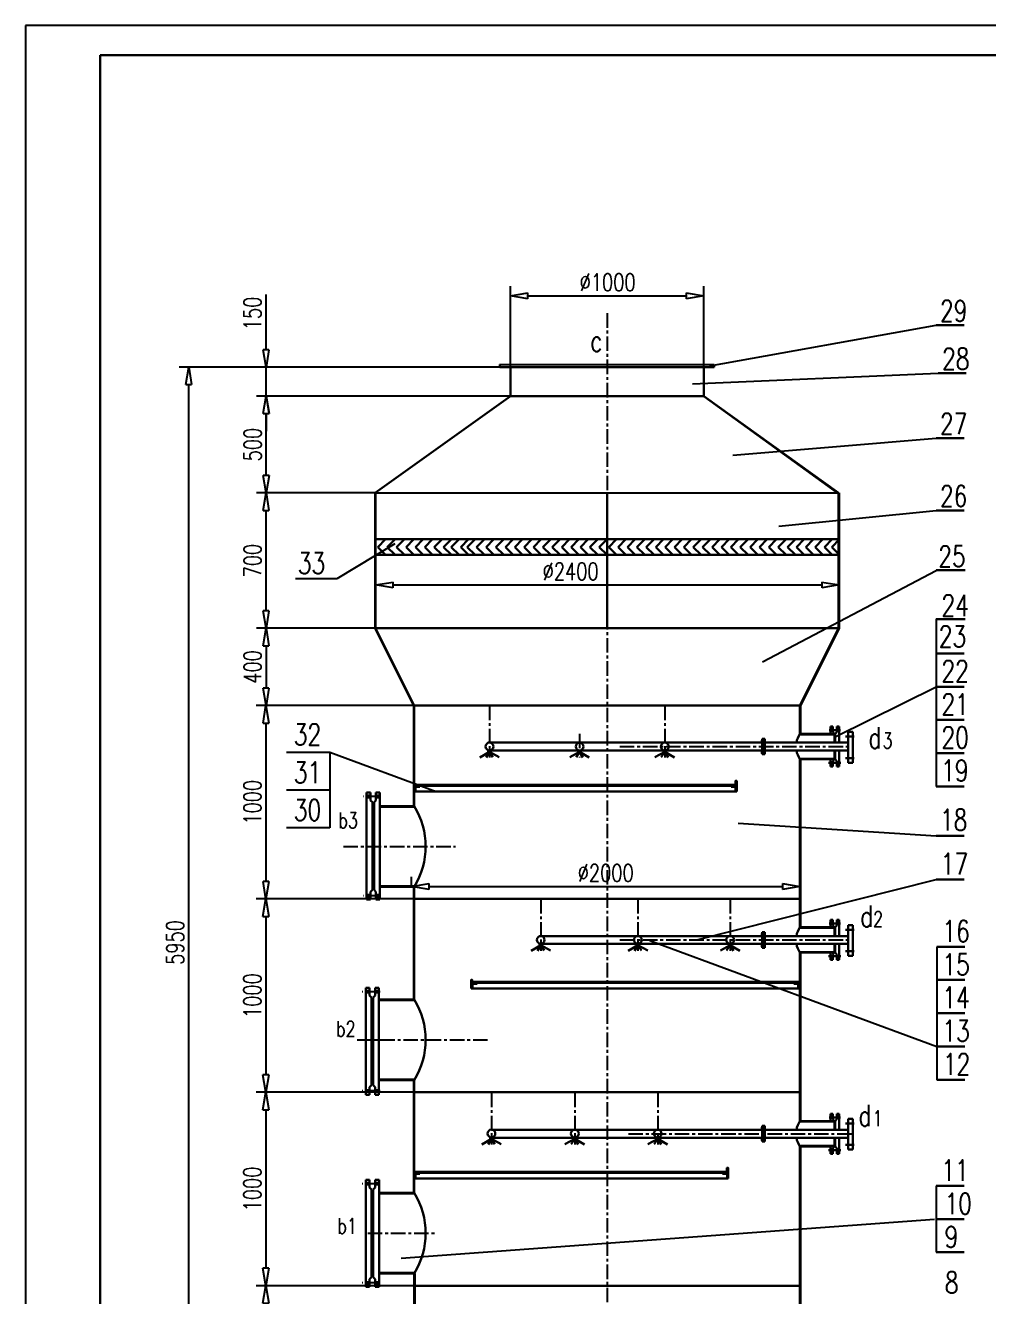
# Model space of a CAD drawing. Header units: inches. Extents: x -49906 to 274435, y 31852 to 49661.
# Drawn here: x 208 to 5184, y 42148 to 48718 of the extents above; entities that cross this region are included whole.
import ezdxf

# ---------------------------------------------------------------- set-up
doc = ezdxf.new("R2010")
doc.units = ezdxf.units.IN
doc.header["$LTSCALE"] = 60
doc.header["$MEASUREMENT"] = 0
doc.linetypes.add('CENTER', pattern=[2, 1.25, -0.25, 0.25, -0.25])
for name, color, linetype in [('cen', 1, 'CENTER'), ('文字', 3, 'Continuous'), ('细实线', 7, 'Continuous')]:
    doc.layers.add(name, color=color, linetype=linetype)
doc.layers.add('粗实线', color=7, linetype='Continuous', lineweight=30)
doc.styles.get("Standard").update_dxf_attribs({"font": 'txt.shx', "width": 0.75, "bigfont": 'hztxt.shx'})
doc.styles.add('中文', font='txt.shx', dxfattribs={"width": 0.75, "bigfont": 'gbcbig.shx'})
doc.dimstyles.new('ST1-1', dxfattribs={"dimtxt": 90, "dimasz": 90, "dimexe": 50, "dimexo": 0, "dimgap": 25, "dimtad": 1, "dimtxsty": 'Standard', "dimblk": 'CLOSEDBLANK', "dimcen": 3, "dimadec": 0, "dimazin": 0, "dimtfac": 1, "dimtmove": 0, "dimatfit": 3, "dimfxl": 1, "dimarcsym": 1})

# ---------------------------------------------------------------- blocks, each defined once
blk = doc.blocks.new('_CLOSEDBLANK')
at = {"color": 0, "linetype": 'ByBlock'}
for p, q in [((-1, 0.167), (0, 0)), ((-1, 0.167), (-1, -0.167)), ((0, 0), (-1, -0.167))]:
    blk.add_line(p, q, dxfattribs=at)
blk = doc.blocks.new('*D264')
at = {"layer": 'Defpoints', "color": 0}
for p in [(1452.1, 46949.5), (2661.2, 46949.5), (2518.7, 46799.5)]:
    blk.add_point(p, dxfattribs=at)
at = {"layer": '细实线', "color": 0, "lineweight": -2}
for p, q in [((1452.1, 47039.5), (1452.1, 47325.8)), ((2661.2, 46949.5), (1402.1, 46949.5)), ((1452.1, 46799.5), (1452.1, 46949.5)), ((2518.7, 46799.5), (1402.1, 46799.5)), ((1452.1, 46709.5), (1452.1, 46619.5))]:
    blk.add_line(p, q, dxfattribs=at)
at = {"layer": '细实线', "color": 0, "lineweight": -2, "xscale": 90, "yscale": 90, "zscale": 90}
for p, rotation in [((1452.1, 46949.5), 270), ((1452.1, 46799.5), 90)]:
    blk.add_blockref('_CLOSEDBLANK', p, dxfattribs=dict(at, rotation=rotation))
at = {"layer": '细实线', "color": 0, "insert": (1382.1, 47227.7), "char_height": 90, "attachment_point": 5, "rotation": 90, "style": '中文'}
blk.add_mtext('150', dxfattribs=at)
blk = doc.blocks.new('*D265')
at = {"layer": 'Defpoints', "color": 0}
for p in [(1452.3, 46299.5), (2018.7, 46299.5), (2018.7, 45599.5)]:
    blk.add_point(p, dxfattribs=at)
at = {"layer": '细实线', "color": 0, "lineweight": -2}
for p, q in [((2018.7, 46299.5), (1402.3, 46299.5)), ((1452.3, 45689.5), (1452.3, 46209.5)), ((2018.7, 45599.5), (1402.3, 45599.5))]:
    blk.add_line(p, q, dxfattribs=at)
at = {"layer": '细实线', "color": 0, "lineweight": -2, "xscale": 90, "yscale": 90, "zscale": 90}
for p, rotation in [((1452.3, 46299.5), 90), ((1452.3, 45599.5), 270)]:
    blk.add_blockref('_CLOSEDBLANK', p, dxfattribs=dict(at, rotation=rotation))
at = {"layer": '细实线', "color": 0, "insert": (1382.3, 45949.5), "char_height": 90, "attachment_point": 5, "rotation": 90, "style": '中文'}
blk.add_mtext('700', dxfattribs=at)
blk = doc.blocks.new('*D266')
at = {"layer": 'Defpoints', "color": 0}
for p in [(2218.7, 45199.5), (1451.6, 44199.5), (2218.7, 44199.5)]:
    blk.add_point(p, dxfattribs=at)
at = {"layer": '细实线', "color": 0, "lineweight": -2}
for p, q in [((2218.7, 45199.5), (1401.6, 45199.5)), ((1451.6, 45109.5), (1451.6, 44289.5)), ((2218.7, 44199.5), (1401.6, 44199.5))]:
    blk.add_line(p, q, dxfattribs=at)
at = {"layer": '细实线', "color": 0, "lineweight": -2, "xscale": 90, "yscale": 90, "zscale": 90}
for p, rotation in [((1451.6, 45199.5), 90), ((1451.6, 44199.5), 270)]:
    blk.add_blockref('_CLOSEDBLANK', p, dxfattribs=dict(at, rotation=rotation))
at = {"layer": '细实线', "color": 0, "insert": (1381.6, 44699.5), "char_height": 90, "attachment_point": 5, "rotation": 90, "style": '中文'}
blk.add_mtext('1000', dxfattribs=at)
blk = doc.blocks.new('*D256')
at = {"layer": 'Defpoints', "color": 0}
for p in [(2018.7, 45599.5), (1452.3, 45199.5), (2018.7, 45199.5)]:
    blk.add_point(p, dxfattribs=at)
at = {"layer": '细实线', "color": 0, "lineweight": -2}
for p, q in [((2018.7, 45599.5), (1402.3, 45599.5)), ((1452.3, 45509.5), (1452.3, 45289.5)), ((2018.7, 45199.5), (1402.3, 45199.5))]:
    blk.add_line(p, q, dxfattribs=at)
at = {"layer": '细实线', "color": 0, "lineweight": -2, "xscale": 90, "yscale": 90, "zscale": 90}
for p, rotation in [((1452.3, 45599.5), 90), ((1452.3, 45199.5), 270)]:
    blk.add_blockref('_CLOSEDBLANK', p, dxfattribs=dict(at, rotation=rotation))
at = {"layer": '细实线', "color": 0, "insert": (1382.3, 45399.5), "char_height": 90, "attachment_point": 5, "rotation": 90, "style": '中文'}
blk.add_mtext('400', dxfattribs=at)
blk = doc.blocks.new('*D257')
at = {"layer": 'Defpoints', "color": 0}
for p in [(1452.8, 46799.5), (2715.7, 46799.5), (2018.7, 46299.5)]:
    blk.add_point(p, dxfattribs=at)
at = {"layer": '细实线', "color": 0, "lineweight": -2}
for p, q in [((2715.7, 46799.5), (1402.8, 46799.5)), ((1452.8, 46389.5), (1452.8, 46709.5)), ((2018.7, 46299.5), (1402.8, 46299.5))]:
    blk.add_line(p, q, dxfattribs=at)
at = {"layer": '细实线', "color": 0, "lineweight": -2, "xscale": 90, "yscale": 90, "zscale": 90}
for p, rotation in [((1452.8, 46799.5), 90), ((1452.8, 46299.5), 270)]:
    blk.add_blockref('_CLOSEDBLANK', p, dxfattribs=dict(at, rotation=rotation))
at = {"layer": '细实线', "color": 0, "insert": (1382.8, 46549.5), "char_height": 90, "attachment_point": 5, "rotation": 90, "style": '中文'}
blk.add_mtext('500', dxfattribs=at)
blk = doc.blocks.new('*D267')
at = {"layer": 'Defpoints', "color": 0}
for p in [(2218.7, 44199.5), (1451.1, 43199.5), (2218.7, 43199.5)]:
    blk.add_point(p, dxfattribs=at)
at = {"layer": '细实线', "color": 0, "lineweight": -2}
for p, q in [((2218.7, 44199.5), (1401.1, 44199.5)), ((1451.1, 44109.5), (1451.1, 43289.5)), ((2218.7, 43199.5), (1401.1, 43199.5))]:
    blk.add_line(p, q, dxfattribs=at)
at = {"layer": '细实线', "color": 0, "lineweight": -2, "xscale": 90, "yscale": 90, "zscale": 90}
for p, rotation in [((1451.1, 44199.5), 90), ((1451.1, 43199.5), 270)]:
    blk.add_blockref('_CLOSEDBLANK', p, dxfattribs=dict(at, rotation=rotation))
at = {"layer": '细实线', "color": 0, "insert": (1381.1, 43699.5), "char_height": 90, "attachment_point": 5, "rotation": 90, "style": '中文'}
blk.add_mtext('1000', dxfattribs=at)
blk = doc.blocks.new('*D258')
at = {"layer": 'Defpoints', "color": 0}
for p in [(2440.7, 43199.5), (1451.1, 42199.5), (1673.1, 42199.5)]:
    blk.add_point(p, dxfattribs=at)
at = {"layer": '细实线', "color": 0, "lineweight": -2}
for p, q in [((2440.7, 43199.5), (1401.1, 43199.5)), ((1451.1, 43109.5), (1451.1, 42289.5)), ((1673.1, 42199.5), (1401.1, 42199.5))]:
    blk.add_line(p, q, dxfattribs=at)
at = {"layer": '细实线', "color": 0, "lineweight": -2, "xscale": 90, "yscale": 90, "zscale": 90}
for p, rotation in [((1451.1, 43199.5), 90), ((1451.1, 42199.5), 270)]:
    blk.add_blockref('_CLOSEDBLANK', p, dxfattribs=dict(at, rotation=rotation))
at = {"layer": '细实线', "color": 0, "insert": (1381.1, 42699.5), "char_height": 90, "attachment_point": 5, "rotation": 90, "style": '中文'}
blk.add_mtext('1000', dxfattribs=at)
blk = doc.blocks.new('*D259')
at = {"layer": 'Defpoints', "color": 0}
for p in [(2440.7, 42199.5), (1451.1, 40999.5), (1666.5, 40999.5)]:
    blk.add_point(p, dxfattribs=at)
at = {"layer": '细实线', "color": 0, "lineweight": -2}
for p, q in [((2440.7, 42199.5), (1401.1, 42199.5)), ((1451.1, 42109.5), (1451.1, 41089.5)), ((1666.5, 40999.5), (1401.1, 40999.5))]:
    blk.add_line(p, q, dxfattribs=at)
at = {"layer": '细实线', "color": 0, "lineweight": -2, "xscale": 90, "yscale": 90, "zscale": 90}
for p, rotation in [((1451.1, 42199.5), 90), ((1451.1, 40999.5), 270)]:
    blk.add_blockref('_CLOSEDBLANK', p, dxfattribs=dict(at, rotation=rotation))
at = {"layer": '细实线', "color": 0, "insert": (1381.1, 41599.5), "char_height": 90, "attachment_point": 5, "rotation": 90, "style": '中文'}
blk.add_mtext('1200', dxfattribs=at)
blk = doc.blocks.new('*D260')
at = {"layer": 'Defpoints', "color": 0}
for p in [(1052.1, 46949.5), (2393.7, 46949.5), (2393.7, 40999.5)]:
    blk.add_point(p, dxfattribs=at)
at = {"layer": '细实线', "color": 0, "lineweight": -2}
for p, q in [((2393.7, 46949.5), (1002.1, 46949.5)), ((1052.1, 41089.5), (1052.1, 46859.5)), ((2393.7, 40999.5), (1002.1, 40999.5))]:
    blk.add_line(p, q, dxfattribs=at)
at = {"layer": '细实线', "color": 0, "lineweight": -2, "xscale": 90, "yscale": 90, "zscale": 90}
for p, rotation in [((1052.1, 46949.5), 90), ((1052.1, 40999.5), 270)]:
    blk.add_blockref('_CLOSEDBLANK', p, dxfattribs=dict(at, rotation=rotation))
at = {"layer": '细实线', "color": 0, "insert": (982.1, 43974.5), "char_height": 90, "attachment_point": 5, "rotation": 90, "style": '中文'}
blk.add_mtext('5950', dxfattribs=at)
blk = doc.blocks.new('*D261')
at = {"layer": 'Defpoints', "color": 0}
for p in [(3715.7, 47319), (2715.7, 46799.5), (3715.7, 46799.5)]:
    blk.add_point(p, dxfattribs=at)
at = {"layer": '细实线', "color": 0, "lineweight": -2}
for p, q in [((2715.7, 46799.5), (2715.7, 47369)), ((3715.7, 46799.5), (3715.7, 47369)), ((2805.7, 47319), (3625.7, 47319))]:
    blk.add_line(p, q, dxfattribs=at)
at = {"layer": '细实线', "color": 0, "lineweight": -2, "xscale": 90, "yscale": 90, "zscale": 90, "rotation": 180}
blk.add_blockref('_CLOSEDBLANK', (2715.7, 47319), dxfattribs=at)
at = {"layer": '细实线', "color": 0, "lineweight": -2, "xscale": 90, "yscale": 90, "zscale": 90}
blk.add_blockref('_CLOSEDBLANK', (3715.7, 47319), dxfattribs=at)
at = {"layer": '细实线', "color": 0, "insert": (3218.7, 47389), "char_height": 90, "attachment_point": 5, "style": '中文'}
blk.add_mtext('%%C1000', dxfattribs=at)
blk = doc.blocks.new('*D262')
at = {"layer": 'Defpoints', "color": 0}
for p in [(2018.7, 46299.5), (4415.7, 46300.8), (4415.7, 45823.7)]:
    blk.add_point(p, dxfattribs=at)
at = {"layer": '细实线', "color": 0, "lineweight": -2}
for p, q in [((2018.7, 46299.5), (2018.7, 45773.7)), ((4415.7, 46300.8), (4415.7, 45773.7)), ((2108.7, 45823.7), (4325.7, 45823.7))]:
    blk.add_line(p, q, dxfattribs=at)
at = {"layer": '细实线', "color": 0, "lineweight": -2, "xscale": 90, "yscale": 90, "zscale": 90, "rotation": 180}
blk.add_blockref('_CLOSEDBLANK', (2018.7, 45823.7), dxfattribs=at)
at = {"layer": '细实线', "color": 0, "lineweight": -2, "xscale": 90, "yscale": 90, "zscale": 90}
blk.add_blockref('_CLOSEDBLANK', (4415.7, 45823.7), dxfattribs=at)
at = {"layer": '细实线', "color": 0, "insert": (3027.4, 45893.7), "char_height": 90, "attachment_point": 5, "style": '中文'}
blk.add_mtext('%%C2400', dxfattribs=at)
blk = doc.blocks.new('*D263')
at = {"layer": 'Defpoints', "color": 0}
for p in [(4212.7, 44519), (2204.9, 44264.4), (4212.7, 44264.4)]:
    blk.add_point(p, dxfattribs=at)
at = {"layer": '细实线', "color": 0, "lineweight": -2}
for p, q in [((4212.7, 44519), (4212.7, 44214.4)), ((2204.9, 44264.4), (2204.9, 44314.4)), ((2294.9, 44264.4), (4122.7, 44264.4))]:
    blk.add_line(p, q, dxfattribs=at)
at = {"layer": '细实线', "color": 0, "lineweight": -2, "xscale": 90, "yscale": 90, "zscale": 90, "rotation": 180}
blk.add_blockref('_CLOSEDBLANK', (2204.9, 44264.4), dxfattribs=at)
at = {"layer": '细实线', "color": 0, "lineweight": -2, "xscale": 90, "yscale": 90, "zscale": 90}
blk.add_blockref('_CLOSEDBLANK', (4212.7, 44264.4), dxfattribs=at)
at = {"layer": '细实线', "color": 0, "insert": (3208.8, 44334.4), "char_height": 90, "attachment_point": 5, "style": '中文'}
blk.add_mtext('%%C2000', dxfattribs=at)

msp = doc.modelspace()

# ---------------------------------------------------------------- linework, layer by layer
at = {"layer": 'cen'}
for p, q in [((3215.666, 47228.772), (3215.666, 40921.849)), ((2607.612, 45199.539), (2607.612, 44931.961)), ((3514.363, 45199.539), (3514.363, 44931.961)), ((3073.654, 45054.228), (3073.654, 44931.961)), ((4011.629, 45018.193), (4036.307, 45018.193)), ((3281.115, 44988.026), (4487.63, 44988.026)), ((4011.633, 44957.885), (4036.859, 44957.885)), ((2046.538, 44729.904), (1953.606, 44729.904)), ((1852.331, 44471.272), (2432.007, 44471.272)), ((2046.538, 44216.337), (1953.606, 44216.337)), ((2872.854, 44199.539), (2872.854, 43931.961)), ((3375.072, 44199.539), (3375.072, 43931.961)), ((3852.326, 44199.539), (3852.326, 43931.961)), ((4011.629, 44018.193), (4036.307, 44018.193)), ((3281.115, 43988.026), (4487.63, 43988.026)), ((4011.633, 43957.885), (4036.859, 43957.885)), ((2041.982, 43720.038), (1949.05, 43720.038)), ((1922.937, 43471.272), (2607.412, 43471.272)), ((2041.982, 43206.472), (1949.05, 43206.472)), ((2617.824, 43198.049), (2617.824, 42930.471)), ((3048.952, 43198.049), (3048.952, 42930.471)), ((3477.865, 43198.049), (3477.865, 42930.471)), ((3326.07, 42985.026), (4487.63, 42985.026)), ((4011.629, 43015.193), (4036.307, 43015.193)), ((4011.633, 42954.885), (4036.859, 42954.885)), ((2042.055, 42727.043), (1949.123, 42727.043)), ((1978.043, 42471.272), (2334.53, 42471.272)), ((2042.055, 42213.477), (1949.123, 42213.477))]:
    msp.add_line(p, q, dxfattribs=at)
at = {"layer": '文字'}
msp.add_lwpolyline([(207.632, 48717.539), (207.632, 35735.379), (9376.958, 35735.379), (9376.958, 48717.539)], close=True, dxfattribs=at)
at = {"layer": '粗实线'}
for p, q in [((4916.936, 47167.141), (5061.936, 47167.141)), ((3770.176, 46962.448), (2661.156, 46963.385)), ((2661.156, 46963.385), (2661.156, 46949.539)), ((3770.176, 46949.539), (2661.156, 46949.539)), ((2715.666, 46799.539), (2715.666, 46948.296)), ((3715.666, 46799.539), (3715.666, 46948.296)), ((3770.176, 46962.448), (3770.176, 46949.539)), ((4927.787, 46919.297), (5072.787, 46919.297)), ((2715.666, 46799.539), (2015.666, 46300.781)), ((2715.666, 46799.539), (3715.666, 46799.539)), ((3715.666, 46799.539), (4412.666, 46299.539)), ((3717.398, 46798.296), (4409.666, 46298.296)), ((4916.936, 46583.601), (5061.936, 46583.601)), ((2015.666, 46300.781), (2015.666, 45598.831)), ((2018.666, 46299.539), (4409.666, 46298.296)), ((2018.666, 46299.539), (2018.666, 45599.539)), ((3215.666, 46300.781), (3215.666, 45598.831)), ((4412.666, 46299.539), (4412.666, 45599.539)), ((4415.666, 46300.781), (4415.666, 45598.831)), ((4916.936, 46209.513), (5061.936, 46209.513)), ((2015.666, 46059.731), (4412.666, 46059.731)), ((2030.314, 46019.409), (2070.636, 46059.731)), ((2030.314, 46019.409), (2070.636, 46059.731)), ((2078.907, 46019.409), (2119.229, 46059.731)), ((2078.907, 46019.409), (2119.229, 46059.731)), ((2127.501, 46019.409), (2167.823, 46059.731)), ((2176.095, 46019.409), (2216.416, 46059.731)), ((2224.688, 46019.409), (2265.01, 46059.731)), ((2224.688, 46019.409), (2265.01, 46059.731)), ((2273.282, 46019.409), (2313.603, 46059.731)), ((2321.875, 46019.409), (2362.197, 46059.731)), ((2370.469, 46019.409), (2410.791, 46059.731)), ((2410.187, 46019.409), (2450.509, 46059.731)), ((2458.781, 46019.409), (2499.102, 46059.731)), ((2492.579, 46019.409), (2532.901, 46059.731)), ((2541.172, 46019.409), (2581.494, 46059.731)), ((2589.766, 46019.409), (2630.088, 46059.731)), ((2641.062, 46019.409), (2681.384, 46059.731)), ((2689.656, 46019.409), (2729.978, 46059.731)), ((2738.249, 46019.409), (2778.571, 46059.731)), ((2786.843, 46019.409), (2827.165, 46059.731)), ((2835.437, 46019.409), (2875.758, 46059.731)), ((2884.03, 46019.409), (2924.352, 46059.731)), ((2932.624, 46019.409), (2972.946, 46059.731)), ((2981.217, 46019.409), (3021.539, 46059.731)), ((3029.811, 46019.409), (3070.133, 46059.731)), ((3078.404, 46019.409), (3118.726, 46059.731)), ((3126.998, 46019.409), (3167.32, 46059.731)), ((3175.591, 46019.409), (3215.913, 46059.731)), ((3224.185, 46019.409), (3264.507, 46059.731)), ((3272.779, 46019.409), (3313.1, 46059.731)), ((3321.372, 46019.409), (3361.694, 46059.731)), ((3369.966, 46019.409), (3410.288, 46059.731)), ((3418.559, 46019.409), (3458.881, 46059.731)), ((3467.153, 46019.409), (3507.475, 46059.731)), ((3515.746, 46019.409), (3556.068, 46059.731)), ((3564.34, 46019.409), (3604.662, 46059.731)), ((3612.934, 46019.409), (3653.255, 46059.731)), ((3661.527, 46019.409), (3701.849, 46059.731)), ((3710.121, 46019.409), (3750.443, 46059.731)), ((3758.714, 46019.409), (3799.036, 46059.731)), ((3807.308, 46019.409), (3847.63, 46059.731)), ((3855.901, 46019.409), (3896.223, 46059.731)), ((3904.495, 46019.409), (3944.817, 46059.731)), ((3955.106, 46019.409), (3995.428, 46059.731)), ((4003.699, 46019.409), (4044.021, 46059.731)), ((4052.293, 46019.409), (4092.615, 46059.731)), ((4100.886, 46019.409), (4141.208, 46059.731)), ((4149.48, 46019.409), (4189.802, 46059.731)), ((4194.601, 46019.409), (4234.923, 46059.731)), ((4243.195, 46019.409), (4283.516, 46059.731)), ((4291.788, 46019.409), (4332.11, 46059.731)), ((4340.382, 46019.409), (4380.703, 46059.731)), ((4377.808, 46019.409), (4418.13, 46059.731)), ((2030.314, 46019.409), (2070.636, 45979.087)), ((2030.314, 46019.409), (2070.636, 45979.087)), ((2078.907, 46019.409), (2119.229, 45979.087)), ((2078.907, 46019.409), (2119.229, 45979.087)), ((2127.501, 46019.409), (2167.823, 45979.087)), ((2176.095, 46019.409), (2216.416, 45979.087)), ((2224.688, 46019.409), (2265.01, 45979.087)), ((2224.688, 46019.409), (2265.01, 45979.087)), ((2273.282, 46019.409), (2313.603, 45979.087)), ((2321.875, 46019.409), (2362.197, 45979.087)), ((2370.469, 46019.409), (2410.791, 45979.087)), ((2410.187, 46019.409), (2450.509, 45979.087)), ((2458.781, 46019.409), (2499.102, 45979.087)), ((2492.579, 46019.409), (2532.901, 45979.087)), ((2541.172, 46019.409), (2581.494, 45979.087)), ((2589.766, 46019.409), (2630.088, 45979.087)), ((2641.062, 46019.409), (2681.384, 45979.087)), ((2689.656, 46019.409), (2729.978, 45979.087)), ((2738.249, 46019.409), (2778.571, 45979.087)), ((2786.843, 46019.409), (2827.165, 45979.087)), ((2835.437, 46019.409), (2875.758, 45979.087)), ((2884.03, 46019.409), (2924.352, 45979.087)), ((2932.624, 46019.409), (2972.946, 45979.087)), ((2981.217, 46019.409), (3021.539, 45979.087)), ((3029.811, 46019.409), (3070.133, 45979.087)), ((3078.404, 46019.409), (3118.726, 45979.087)), ((3126.998, 46019.409), (3167.32, 45979.087)), ((3175.591, 46019.409), (3215.913, 45979.087)), ((3224.185, 46019.409), (3264.507, 45979.087)), ((3272.779, 46019.409), (3313.1, 45979.087)), ((3321.372, 46019.409), (3361.694, 45979.087)), ((3369.966, 46019.409), (3410.288, 45979.087)), ((3418.559, 46019.409), (3458.881, 45979.087)), ((3467.153, 46019.409), (3507.475, 45979.087)), ((3515.746, 46019.409), (3556.068, 45979.087)), ((3564.34, 46019.409), (3604.662, 45979.087)), ((3612.934, 46019.409), (3653.255, 45979.087)), ((3661.527, 46019.409), (3701.849, 45979.087)), ((3710.121, 46019.409), (3750.443, 45979.087)), ((3758.714, 46019.409), (3799.036, 45979.087)), ((3807.308, 46019.409), (3847.63, 45979.087)), ((3855.901, 46019.409), (3896.223, 45979.087)), ((3904.495, 46019.409), (3944.817, 45979.087)), ((3955.106, 46019.409), (3995.428, 45979.087)), ((4003.699, 46019.409), (4044.021, 45979.087)), ((4052.293, 46019.409), (4092.615, 45979.087)), ((4100.886, 46019.409), (4141.208, 45979.087)), ((4149.48, 46019.409), (4189.802, 45979.087)), ((4194.601, 46019.409), (4234.923, 45979.087)), ((4243.195, 46019.409), (4283.516, 45979.087)), ((4291.788, 46019.409), (4332.11, 45979.087)), ((4340.382, 46019.409), (4380.703, 45979.087)), ((4377.808, 46019.409), (4418.13, 45979.087)), ((2018.666, 45979.087), (4412.666, 45979.087)), ((4916.936, 45900.282), (5067.471, 45900.282)), ((2015.983, 45598.197), (2015.666, 45598.831)), ((2015.983, 45598.197), (2215.666, 45198.831)), ((2018.666, 45599.539), (4412.666, 45599.539)), ((2018.666, 45599.539), (2218.666, 45199.539)), ((4412.666, 45599.539), (4212.666, 45199.539)), ((4415.349, 45598.197), (4215.666, 45198.831)), ((4916.936, 45646.394), (5067.471, 45646.394)), ((4916.936, 45469.141), (5061.936, 45469.141)), ((4916.936, 45297.222), (5061.936, 45297.222)), ((2215.666, 45198.831), (2215.666, 44676.07)), ((2218.666, 45199.539), (3912.666, 45199.539)), ((2218.666, 45199.539), (2218.666, 45199.539)), ((2218.666, 45199.539), (2218.666, 45199.539)), ((2218.666, 45199.539), (2218.666, 44680.942)), ((3852.326, 45199.539), (4212.666, 45199.539)), ((4212.666, 45199.539), (4212.666, 45054.003)), ((4215.666, 45198.831), (4215.666, 45054.003)), ((4363.979, 45072.999), (4423.425, 45072.999)), ((4371.714, 45091.677), (4371.714, 45054.003)), ((4383.328, 45091.677), (4371.714, 45091.677)), ((4383.328, 45063.07), (4383.328, 45091.677)), ((4404.052, 45091.677), (4415.666, 45091.677)), ((4404.052, 45063.07), (4404.052, 45091.677)), ((4415.666, 45091.677), (4415.666, 45008.026)), ((4916.936, 45125.304), (5061.936, 45125.304)), ((2600.024, 45008.026), (4017.045, 45008.026)), ((4017.045, 45028.431), (4017.045, 44947.622)), ((4017.045, 45028.431), (4031.9, 45028.431)), ((4024.473, 45028.431), (4024.473, 44947.622)), ((4031.9, 45028.431), (4031.9, 44947.622)), ((4031.9, 45008.026), (4462.14, 45008.026)), ((4210.856, 45051.003), (4391.704, 45051.003)), ((4212.666, 45054.003), (4391.704, 45054.003)), ((4391.704, 45054.003), (4383.328, 45063.07)), ((4391.704, 45008.026), (4391.704, 45054.003)), ((4395.676, 45054.003), (4404.052, 45063.07)), ((4395.676, 45008.026), (4395.676, 45054.003)), ((4494.465, 45039.377), (4449.708, 45039.377)), ((4462.14, 45063.738), (4462.14, 45008.738)), ((4487.005, 45063.738), (4462.14, 45063.738)), ((4462.14, 45008.738), (4462.14, 44903.738)), ((4487.005, 45008.738), (4487.005, 45063.738)), ((4487.005, 45008.738), (4487.005, 45063.738)), ((4487.005, 45008.738), (4487.005, 45038.255)), ((4487.005, 45008.738), (4487.005, 45038.255)), ((4487.005, 44903.738), (4487.005, 45008.738)), ((2607.612, 44960.593), (2557.433, 44932.02)), ((2607.612, 44960.593), (2590.11, 44932.02)), ((2607.612, 44960.593), (2625.707, 44932.392)), ((2607.612, 44960.593), (2658.376, 44933.074)), ((2613.905, 44968.026), (4017.045, 44968.026)), ((3073.654, 44960.593), (3022.89, 44933.074)), ((3073.654, 44960.593), (3055.559, 44932.392)), ((3073.654, 44960.593), (3091.156, 44932.02)), ((3073.654, 44960.593), (3123.833, 44932.02)), ((3514.363, 44960.593), (3463.599, 44933.074)), ((3514.363, 44960.593), (3496.268, 44932.392)), ((3514.363, 44960.593), (3531.865, 44932.02)), ((3514.363, 44960.593), (3564.541, 44932.02)), ((4017.045, 44947.622), (4031.9, 44947.622)), ((4031.9, 44968.026), (4462.14, 44968.026)), ((4391.704, 44968.026), (4391.704, 44922.049)), ((4395.676, 44968.026), (4395.676, 44922.049)), ((4415.666, 44884.376), (4415.666, 44968.026)), ((4916.936, 44953.386), (5061.936, 44953.386)), ((4210.856, 44925.049), (4391.704, 44925.049)), ((4212.666, 44922.049), (4212.666, 44054.003)), ((4212.666, 44922.049), (4391.704, 44922.049)), ((4215.666, 44922.049), (4215.666, 44054.003)), ((4360.528, 44903.054), (4424.25, 44903.054)), ((4371.714, 44884.376), (4371.714, 44922.049)), ((4383.328, 44884.376), (4371.714, 44884.376)), ((4391.704, 44922.049), (4383.328, 44912.983)), ((4383.328, 44912.983), (4383.328, 44884.376)), ((4395.676, 44922.049), (4404.052, 44912.983)), ((4404.052, 44912.983), (4404.052, 44884.376)), ((4404.052, 44884.376), (4415.666, 44884.376)), ((4494.465, 44928.1), (4449.708, 44928.1)), ((4487.005, 44903.738), (4462.14, 44903.738)), ((1972.318, 44749.548), (1972.318, 44493.371)), ((1992.459, 44749.548), (1972.318, 44749.548)), ((1992.459, 44709.654), (1992.459, 44749.548)), ((2020.698, 44709.654), (2020.698, 44749.548)), ((2020.698, 44749.548), (2040.838, 44749.548)), ((2040.838, 44749.548), (2040.838, 44250.371)), ((2218.666, 44790.574), (3886.335, 44790.574)), ((2218.666, 44790.574), (2218.666, 44755.259)), ((2218.666, 44784.688), (3886.335, 44784.688)), ((2218.666, 44755.259), (2224.552, 44755.259)), ((2224.552, 44778.802), (2224.552, 44755.259)), ((2224.552, 44778.802), (2248.095, 44778.802)), ((2224.552, 44755.259), (3880.449, 44755.259)), ((2248.095, 44784.688), (2248.095, 44778.802)), ((3856.906, 44784.688), (3856.906, 44778.802)), ((3880.449, 44778.802), (3856.906, 44778.802)), ((3880.449, 44778.802), (3880.449, 44755.259)), ((3886.335, 44755.259), (3880.449, 44755.259)), ((3886.335, 44790.574), (3886.335, 44755.259)), ((4916.936, 44781.467), (5061.936, 44781.467)), ((1992.459, 44734.966), (1972.318, 44734.966)), ((1992.459, 44724.841), (1972.318, 44724.841)), ((1992.459, 44709.654), (2002.584, 44699.529)), ((2002.584, 44493.371), (2002.584, 44699.529)), ((2020.698, 44709.654), (2010.573, 44699.529)), ((2010.573, 44493.371), (2010.573, 44699.529)), ((2010.573, 44246.712), (2010.573, 44675.621)), ((2020.698, 44734.966), (2040.838, 44734.966)), ((2020.698, 44724.841), (2040.838, 44724.841)), ((2042.033, 44679.759), (2218.666, 44679.759)), ((2042.033, 44676.759), (2220.483, 44676.759)), ((1972.318, 44571.16), (1972.318, 44196.693)), ((2002.584, 44246.712), (2002.584, 44562.554)), ((4916.936, 44525.329), (5061.936, 44525.329)), ((4916.936, 44299.565), (5061.936, 44299.565)), ((1972.318, 44250.371), (1972.318, 44196.693)), ((1992.459, 44221.4), (1972.318, 44221.4)), ((1992.459, 44236.587), (2002.584, 44246.712)), ((1992.459, 44196.693), (1992.459, 44236.587)), ((2020.698, 44236.587), (2010.573, 44246.712)), ((2020.698, 44196.693), (2020.698, 44236.587)), ((2020.698, 44221.4), (2040.838, 44221.4)), ((2040.838, 44250.371), (2040.838, 44196.693)), ((2040.838, 44250.371), (2040.838, 44196.693)), ((2042.033, 44265.784), (2220.483, 44265.784)), ((2042.033, 44262.784), (2218.666, 44262.784)), ((2215.666, 44265.784), (2215.666, 43680.432)), ((2218.666, 44265.784), (2218.666, 43680.565)), ((1992.459, 44211.275), (1972.318, 44211.275)), ((1992.459, 44196.693), (1972.318, 44196.693)), ((2020.698, 44211.275), (2040.838, 44211.275)), ((2020.698, 44196.693), (2040.838, 44196.693)), ((2218.666, 44199.539), (4212.666, 44199.539)), ((4371.714, 44091.677), (4371.714, 44054.003)), ((4383.328, 44091.677), (4371.714, 44091.677)), ((4383.328, 44063.07), (4383.328, 44091.677)), ((4404.052, 44091.677), (4415.666, 44091.677)), ((4404.052, 44063.07), (4404.052, 44091.677)), ((4415.666, 44091.677), (4415.666, 44008.026)), ((4017.045, 44028.431), (4017.045, 43947.622)), ((4017.045, 44028.431), (4031.9, 44028.431)), ((4024.473, 44028.431), (4024.473, 43947.622)), ((4031.9, 44028.431), (4031.9, 43947.622)), ((4210.856, 44051.003), (4391.704, 44051.003)), ((4212.666, 44054.003), (4391.704, 44054.003)), ((4363.979, 44072.999), (4423.425, 44072.999)), ((4391.704, 44054.003), (4383.328, 44063.07)), ((4391.704, 44008.026), (4391.704, 44054.003)), ((4395.676, 44054.003), (4404.052, 44063.07)), ((4395.676, 44008.026), (4395.676, 44054.003)), ((4494.465, 44040.244), (4449.708, 44040.244)), ((4462.14, 44064.606), (4462.14, 44009.606)), ((4487.005, 44064.606), (4462.14, 44064.606)), ((4487.005, 44009.606), (4487.005, 44064.606)), ((4487.005, 44009.606), (4487.005, 44064.606)), ((4487.005, 44009.606), (4487.005, 44039.122)), ((4487.005, 44009.606), (4487.005, 44039.122)), ((2872.854, 43960.593), (2822.676, 43932.02)), ((2872.854, 43960.593), (2855.352, 43932.02)), ((2872.854, 43960.593), (2890.949, 43932.392)), ((2872.854, 43960.593), (2923.618, 43933.074)), ((2878.26, 44008.026), (4017.045, 44008.026)), ((2881.608, 43968.026), (4017.045, 43968.026)), ((3375.072, 43960.593), (3324.893, 43932.02)), ((3375.072, 43960.593), (3357.57, 43932.02)), ((3375.072, 43960.593), (3393.167, 43932.392)), ((3375.072, 43960.593), (3425.836, 43933.074)), ((3852.326, 43960.593), (3801.562, 43933.074)), ((3852.326, 43960.593), (3834.231, 43932.392)), ((3852.326, 43960.593), (3869.829, 43932.02)), ((3852.326, 43960.593), (3902.505, 43932.02)), ((4031.9, 44008.026), (4462.14, 44008.026)), ((4031.9, 43968.026), (4462.14, 43968.026)), ((4391.704, 43968.026), (4391.704, 43922.049)), ((4395.676, 43968.026), (4395.676, 43922.049)), ((4415.666, 43884.376), (4415.666, 43968.026)), ((4462.14, 44009.606), (4462.14, 43904.606)), ((4487.005, 43904.606), (4487.005, 44009.606)), ((4921.785, 43952.387), (5066.785, 43952.387)), ((4017.045, 43947.622), (4031.9, 43947.622)), ((4210.856, 43925.049), (4391.704, 43925.049)), ((4212.666, 43922.049), (4212.666, 43051.003)), ((4212.666, 43922.049), (4391.704, 43922.049)), ((4215.666, 43922.049), (4215.666, 43051.003)), ((4360.528, 43903.054), (4424.25, 43903.054)), ((4371.714, 43884.376), (4371.714, 43922.049)), ((4383.328, 43884.376), (4371.714, 43884.376)), ((4391.704, 43922.049), (4383.328, 43912.983)), ((4383.328, 43912.983), (4383.328, 43884.376)), ((4395.676, 43922.049), (4404.052, 43912.983)), ((4404.052, 43912.983), (4404.052, 43884.376)), ((4404.052, 43884.376), (4415.666, 43884.376)), ((4494.465, 43928.967), (4449.708, 43928.967)), ((4487.005, 43904.606), (4462.14, 43904.606)), ((2513.8, 43771.455), (4210.644, 43772.419)), ((2513.8, 43771.696), (2513.8, 43736.381)), ((2513.8, 43765.81), (4210.491, 43765.81)), ((2519.686, 43759.924), (2519.686, 43736.381)), ((2519.686, 43759.924), (2543.23, 43759.924)), ((2543.23, 43765.81), (2543.23, 43759.924)), ((4181.061, 43765.81), (4181.061, 43759.924)), ((4204.605, 43759.924), (4181.061, 43759.924)), ((4204.605, 43759.924), (4204.605, 43736.381)), ((4210.491, 43771.696), (4210.491, 43736.381)), ((4921.785, 43780.469), (5066.785, 43780.469)), ((1967.762, 43739.682), (1967.762, 43483.505)), ((1987.902, 43739.682), (1967.762, 43739.682)), ((1987.902, 43725.101), (1967.762, 43725.101)), ((1987.902, 43714.976), (1967.762, 43714.976)), ((1987.902, 43699.788), (1987.902, 43739.682)), ((1987.902, 43699.788), (1998.027, 43689.663)), ((1998.027, 43483.505), (1998.027, 43689.663)), ((2016.141, 43699.788), (2006.016, 43689.663)), ((2006.016, 43483.505), (2006.016, 43689.663)), ((2016.141, 43699.788), (2016.141, 43739.682)), ((2016.141, 43739.682), (2036.282, 43739.682)), ((2016.141, 43725.101), (2036.282, 43725.101)), ((2016.141, 43714.976), (2036.282, 43714.976)), ((2036.282, 43739.682), (2036.282, 43240.505)), ((2513.8, 43736.381), (2519.686, 43736.381)), ((2519.686, 43736.381), (4204.605, 43736.381)), ((4210.491, 43736.381), (4204.605, 43736.381)), ((2006.016, 43236.847), (2006.016, 43665.755)), ((2042.033, 43679.759), (2218.666, 43679.759)), ((2042.033, 43676.759), (2220.483, 43676.759)), ((1967.762, 43561.294), (1967.762, 43186.828)), ((4921.785, 43608.55), (5066.785, 43608.55)), ((1998.027, 43236.847), (1998.027, 43552.689)), ((4921.785, 43436.632), (5066.785, 43436.632)), ((1967.762, 43240.505), (1967.762, 43186.828)), ((1987.902, 43226.722), (1998.027, 43236.847)), ((1987.902, 43186.828), (1987.902, 43226.722)), ((2016.141, 43226.722), (2006.016, 43236.847)), ((2016.141, 43186.828), (2016.141, 43226.722)), ((2036.282, 43240.505), (2036.282, 43186.828)), ((2036.282, 43240.505), (2036.282, 43186.828)), ((2042.033, 43265.784), (2220.483, 43265.784)), ((2042.033, 43262.784), (2218.666, 43262.784)), ((2215.666, 43265.784), (2215.666, 42679.803)), ((2218.666, 43265.784), (2218.666, 42679.3)), ((4921.785, 43264.714), (5066.785, 43264.714)), ((1987.902, 43211.535), (1967.762, 43211.535)), ((1987.902, 43201.41), (1967.762, 43201.41)), ((1987.902, 43186.828), (1967.762, 43186.828)), ((2016.141, 43211.535), (2036.282, 43211.535)), ((2016.141, 43201.41), (2036.282, 43201.41)), ((2016.141, 43186.828), (2036.282, 43186.828)), ((2218.666, 43199.539), (4212.666, 43199.539)), ((4210.856, 43048.003), (4391.704, 43048.003)), ((4212.666, 43051.003), (4391.704, 43051.003)), ((4363.979, 43069.999), (4423.425, 43069.999)), ((4371.714, 43088.677), (4371.714, 43051.003)), ((4383.328, 43088.677), (4371.714, 43088.677)), ((4383.328, 43060.07), (4383.328, 43088.677)), ((4391.704, 43051.003), (4383.328, 43060.07)), ((4391.704, 43005.026), (4391.704, 43051.003)), ((4395.676, 43051.003), (4404.052, 43060.07)), ((4395.676, 43005.026), (4395.676, 43051.003)), ((4404.052, 43088.677), (4415.666, 43088.677)), ((4404.052, 43060.07), (4404.052, 43088.677)), ((4415.666, 43088.677), (4415.666, 43005.026)), ((4494.465, 43038.83), (4449.708, 43038.83)), ((4462.14, 43063.192), (4462.14, 43008.192)), ((4487.005, 43063.192), (4462.14, 43063.192)), ((4487.005, 43008.192), (4487.005, 43063.192)), ((4487.005, 43008.192), (4487.005, 43063.192)), ((4487.005, 43008.192), (4487.005, 43037.708)), ((4487.005, 43008.192), (4487.005, 43037.708)), ((2617.984, 43005.026), (4017.045, 43005.026)), ((2617.984, 42965.026), (4017.045, 42965.026)), ((4017.045, 43025.431), (4017.045, 42944.622)), ((4017.045, 43025.431), (4031.9, 43025.431)), ((4024.473, 43025.431), (4024.473, 42944.622)), ((4031.9, 43025.431), (4031.9, 42944.622)), ((4031.9, 43005.026), (4462.14, 43005.026)), ((4031.9, 42965.026), (4462.14, 42965.026)), ((4391.704, 42965.026), (4391.704, 42919.049)), ((4395.676, 42965.026), (4395.676, 42919.049)), ((4415.666, 42881.376), (4415.666, 42965.026)), ((4462.14, 43008.192), (4462.14, 42903.192)), ((4487.005, 42903.192), (4487.005, 43008.192)), ((2617.824, 42959.103), (2567.645, 42930.53)), ((2617.824, 42959.103), (2600.321, 42930.53)), ((2617.824, 42959.103), (2635.919, 42930.902)), ((2617.824, 42959.103), (2668.588, 42931.584)), ((3048.952, 42959.103), (2998.188, 42931.584)), ((3048.952, 42959.103), (3030.857, 42930.902)), ((3048.952, 42959.103), (3066.454, 42930.53)), ((3048.952, 42959.103), (3099.13, 42930.53)), ((3477.865, 42959.103), (3427.101, 42931.584)), ((3477.865, 42959.103), (3459.77, 42930.902)), ((3477.865, 42959.103), (3495.368, 42930.53)), ((3477.865, 42959.103), (3528.044, 42930.53)), ((4017.045, 42944.622), (4031.9, 42944.622)), ((4210.856, 42922.049), (4391.704, 42922.049)), ((4212.666, 42919.049), (4212.666, 41032.724)), ((4212.666, 42919.049), (4391.704, 42919.049)), ((4215.666, 42919.049), (4215.666, 41032.724)), ((4360.528, 42900.054), (4424.25, 42900.054)), ((4371.714, 42881.376), (4371.714, 42919.049)), ((4391.704, 42919.049), (4383.328, 42909.983)), ((4383.328, 42909.983), (4383.328, 42881.376)), ((4395.676, 42919.049), (4404.052, 42909.983)), ((4404.052, 42909.983), (4404.052, 42881.376)), ((4494.465, 42927.553), (4449.708, 42927.553)), ((4487.005, 42903.192), (4462.14, 42903.192)), ((4383.328, 42881.376), (4371.714, 42881.376)), ((4404.052, 42881.376), (4415.666, 42881.376)), ((2218.666, 42789.084), (3835.823, 42789.084)), ((2218.666, 42789.084), (2218.666, 42753.769)), ((2218.666, 42783.198), (3842.624, 42783.198)), ((2224.552, 42777.312), (2224.552, 42753.769)), ((2224.552, 42777.312), (2248.095, 42777.312)), ((2248.095, 42783.198), (2248.095, 42777.312)), ((3813.194, 42783.198), (3813.194, 42777.312)), ((3836.738, 42777.312), (3813.194, 42777.312)), ((3836.738, 42777.312), (3836.738, 42753.769)), ((3842.624, 42789.084), (3842.624, 42753.769)), ((1967.835, 42746.687), (1967.835, 42490.51)), ((1987.976, 42746.687), (1967.835, 42746.687)), ((1987.976, 42732.106), (1967.835, 42732.106)), ((1987.976, 42721.981), (1967.835, 42721.981)), ((1987.976, 42706.793), (1987.976, 42746.687)), ((1987.976, 42706.793), (1998.101, 42696.668)), ((2016.215, 42706.793), (2006.09, 42696.668)), ((2016.215, 42706.793), (2016.215, 42746.687)), ((2016.215, 42746.687), (2036.355, 42746.687)), ((2016.215, 42732.106), (2036.355, 42732.106)), ((2016.215, 42721.981), (2036.355, 42721.981)), ((2036.355, 42746.687), (2036.355, 42247.51)), ((2218.666, 42753.769), (2224.552, 42753.769)), ((2224.552, 42753.769), (3836.738, 42753.769)), ((3842.624, 42753.769), (3836.738, 42753.769)), ((4916.936, 42715.471), (5061.936, 42715.471)), ((1998.101, 42490.51), (1998.101, 42696.668)), ((2006.09, 42490.51), (2006.09, 42696.668)), ((2006.09, 42243.852), (2006.09, 42672.76)), ((2042.033, 42679.759), (2218.666, 42679.759)), ((2042.033, 42676.759), (2220.483, 42676.759)), ((1967.835, 42568.299), (1967.835, 42193.833)), ((1998.101, 42243.852), (1998.101, 42559.693)), ((4916.936, 42543.552), (5061.936, 42543.552)), ((4916.936, 42372.219), (5061.936, 42372.219)), ((1967.835, 42247.51), (1967.835, 42193.833)), ((1987.976, 42233.727), (1998.101, 42243.852)), ((2016.215, 42233.727), (2006.09, 42243.852)), ((2036.355, 42247.51), (2036.355, 42193.833)), ((2036.355, 42247.51), (2036.355, 42193.833)), ((2042.033, 42265.784), (2220.483, 42265.784)), ((2042.033, 42262.784), (2218.666, 42262.784)), ((2218.666, 42262.784), (2218.666, 41426.365)), ((2221.666, 42262.784), (2221.666, 41029.724)), ((1987.976, 42218.539), (1967.835, 42218.539)), ((1987.976, 42208.414), (1967.835, 42208.414)), ((1987.976, 42193.833), (1967.835, 42193.833)), ((1987.976, 42193.833), (1987.976, 42233.727)), ((2016.215, 42193.833), (2016.215, 42233.727)), ((2016.215, 42218.539), (2036.355, 42218.539)), ((2016.215, 42208.414), (2036.355, 42208.414)), ((2016.215, 42193.833), (2036.355, 42193.833)), ((2221.666, 42199.539), (4212.666, 42199.539))]:
    msp.add_line(p, q, dxfattribs=at)
for points in [[(593.547, 48563.173), (9222.592, 48563.173), (9222.592, 35889.745), (593.547, 35889.745)], [(3886.335, 44790.574), (3879.534, 44790.574), (3879.534, 44810.105), (3886.335, 44810.105)], [(2513.8, 43771.696), (2517.307, 43771.696), (2517.307, 43781.53), (2513.8, 43781.53)], [(3842.624, 42789.084), (3835.823, 42789.084), (3835.823, 42808.616), (3842.624, 42808.616)]]:
    msp.add_lwpolyline(points, close=True, dxfattribs=at)
for points in [[(2614.172, 44969.133), (2614.172, 44960.593), (2600.455, 44960.593), (2600.455, 44969.351)], [(3067.094, 44969.133), (3067.094, 44960.593), (3080.811, 44960.593), (3080.811, 44969.351)], [(3507.803, 44969.133), (3507.803, 44960.593), (3521.52, 44960.593), (3521.52, 44969.351)], [(2879.414, 43969.133), (2879.414, 43960.593), (2865.697, 43960.593), (2865.697, 43969.351)], [(3381.632, 43969.133), (3381.632, 43960.593), (3367.915, 43960.593), (3367.915, 43969.351)], [(3845.767, 43969.133), (3845.767, 43960.593), (3859.484, 43960.593), (3859.484, 43969.351)], [(2624.383, 42967.643), (2624.383, 42959.103), (2610.667, 42959.103), (2610.667, 42967.861)], [(3042.392, 42967.643), (3042.392, 42959.103), (3056.109, 42959.103), (3056.109, 42967.861)], [(3471.306, 42967.643), (3471.306, 42959.103), (3485.022, 42959.103), (3485.022, 42967.861)]]:
    msp.add_lwpolyline(points, dxfattribs=at)
for centre in [(2607.612, 44988.026), (3073.654, 44988.026), (3514.363, 44988.026), (2872.854, 43988.026), (3375.072, 43988.026), (3852.326, 43988.026), (2617.824, 42986.537), (3048.952, 42986.537), (3477.865, 42986.537)]:
    msp.add_circle(centre, 20, dxfattribs=at)
for centre, radius, start, end in [((4318.654, 44988.026), 124.846, 148.0980078, 170.781636), ((4318.654, 44988.026), 124.846, 189.218364, 211.9019922), ((1877.784, 44471.272), 399.585, 328.5495515, 31.4504485), ((4318.654, 43988.026), 124.846, 148.0980078, 170.781636), ((4318.654, 43988.026), 124.846, 189.218364, 211.9019922), ((1877.784, 43471.272), 399.585, 328.5495515, 31.4504485), ((4318.654, 42985.026), 124.846, 148.0980078, 170.781636), ((4318.654, 42985.026), 124.846, 189.218364, 211.9019922), ((1877.784, 42471.272), 399.585, 328.5495515, 31.4504485)]:
    msp.add_arc(centre, radius, start, end, dxfattribs=at)
at = {"layer": '细实线'}
for p, q in [((3748.033, 46957.073), (4916.936, 47167.141)), ((3657.11, 46863.667), (4927.787, 46919.297)), ((3866.068, 46494.789), (4916.936, 46583.601)), ((4104.107, 46127.086), (4916.936, 46209.513)), ((2117.558, 46036.926), (1818.559, 45855.554)), ((1818.559, 45855.554), (1604.989, 45855.554)), ((4019.709, 45426.605), (4916.936, 45898.733)), ((4916.936, 45647.651), (4916.936, 45297.222)), ((4398.242, 45039.37), (4916.936, 45297.222)), ((4916.936, 45297.222), (4916.936, 45125.304)), ((4916.936, 45125.304), (4916.936, 44953.386)), ((1781.605, 44957.061), (1557.357, 44957.061)), ((2331.087, 44754.169), (1781.605, 44957.061)), ((1781.605, 44957.061), (1781.605, 44566.925)), ((4916.936, 44953.386), (4916.936, 44781.467)), ((1781.605, 44761.437), (1557.357, 44761.437)), ((1781.605, 44566.925), (1557.357, 44566.925)), ((3894.036, 44591.855), (4916.936, 44525.329)), ((3679.561, 43988.026), (4916.936, 44299.565)), ((3437.666, 43984.617), (4921.785, 43436.632)), ((4921.785, 43952.387), (4921.785, 43780.469)), ((4921.785, 43780.469), (4921.785, 43608.55)), ((4921.785, 43608.55), (4921.785, 43436.632)), ((4921.785, 43436.632), (4921.785, 43264.714)), ((4916.936, 42715.471), (4916.936, 42543.552)), ((2151.767, 42341.753), (4908.939, 42543.552)), ((4916.936, 42544.138), (4916.936, 42372.219))]:
    msp.add_line(p, q, dxfattribs=at)

# ---------------------------------------------------------------- texts
at = {"layer": '细实线', "style": '中文', "width": 0.75}
for s, height, p in [('29', 110, (4937.662, 47186.455)), ('c', 110, (3128.224, 47031.102)), ('28', 110, (4948.513, 46938.611)), ('27', 110, (4937.662, 46602.914)), ('26', 110, (4937.662, 46228.827)), ('33', 110, (1616.781, 45881.47)), ('25', 110, (4928.781, 45916.486)), ('24', 110, (4945.162, 45662.598)), ('23', 110, (4931.216, 45502.29)), ('22', 110, (4945.162, 45322.955)), ('21', 110, (4945.162, 45151.037)), ('32', 110, (1595.71, 44994.634)), ('d', 110, (4567.278, 44978.065)), ('20', 110, (4945.162, 44979.118)), ('3', 80, (4641.063, 44978.54)), ('31', 110, (1595.71, 44799.01)), ('19', 110, (4943.731, 44808.482)), ('30', 110, (1595.71, 44604.498)), ('b3', 80, (1826.936, 44566.137)), ('18', 110, (4937.662, 44554.453)), ('17', 110, (4941.615, 44326.167)), ('d', 110, (4524.472, 44055.004)), ('2', 80, (4591.827, 44054.95)), ('16', 110, (4950.011, 43978.12)), ('15', 110, (4950.011, 43806.201)), ('14', 110, (4950.011, 43634.283)), ('b2', 80, (1814.475, 43487.623)), ('13', 110, (4950.011, 43462.365)), ('12', 110, (4952.744, 43289.907)), ('d', 110, (4515.511, 43024.214)), ('1', 80, (4589.296, 43024.689)), ('11', 110, (4944.868, 42741.203)), ('10', 110, (4961.199, 42568.745)), ('b1', 80, (1821.563, 42468.348)), ('9', 110, (4961.199, 42397.412)), ('8', 110, (4963.056, 42160.828))]:
    msp.add_text(s, height=height, dxfattribs=at).set_placement(p)

# ---------------------------------------------------------------- dimensions: what is measured, and where the dimension line sits
at = {"layer": '细实线'}
for base, p1, p2, text, picture, middle in [((3715.666, 47318.993), (2715.666, 46799.539), (3715.666, 46799.539), '%%C1000', '*D261', (3218.666, 47318.993)), ((4415.666, 45823.718), (2018.666, 46299.539), (4415.666, 46300.781), '%%C2400', '*D262', (3027.362, 45823.718))]:
    dim = msp.add_linear_dim(base=base, p1=p1, p2=p2, text=text, dimstyle='ST1-1', override={"dimtxsty": '中文'}, dxfattribs=at)
    dim.commit()
    dim.dimension.update_dxf_attribs({"geometry": picture, "text_midpoint": middle, "dimtype": 160})
for base, p1, p2, angle, picture, middle in [((1452.105, 46949.539), (2518.666, 46799.539), (2661.156, 46949.539), 270, '*D264', (1382.105, 47227.664)), ((1052.05, 46949.539), (2393.666, 40999.539), (2393.666, 46949.539), 90, '*D260', (982.05, 43974.539)), ((1452.832, 46799.539), (2018.666, 46299.539), (2715.666, 46799.539), 90, '*D257', (1382.832, 46549.539)), ((1452.332, 46299.539), (2018.666, 45599.539), (2018.666, 46299.539), 270, '*D265', (1382.332, 45949.539)), ((1452.332, 45199.539), (2018.666, 45599.539), (2018.666, 45199.539), 90, '*D256', (1382.332, 45399.539)), ((1451.615, 44199.539), (2218.666, 45199.539), (2218.666, 44199.539), 90, '*D266', (1381.615, 44699.539)), ((1451.061, 43199.539), (2218.666, 44199.539), (2218.666, 43199.539), 90, '*D267', (1381.061, 43699.539)), ((1451.061, 42199.539), (2440.666, 43199.539), (1673.061, 42199.539), 90, '*D258', (1381.061, 42699.539))]:
    dim = msp.add_linear_dim(base=base, p1=p1, p2=p2, angle=angle, dimstyle='ST1-1', override={"dimtxsty": '中文'}, dxfattribs=at)
    dim.commit()
    dim.dimension.update_dxf_attribs({"geometry": picture, "text_midpoint": middle})
dim = msp.add_linear_dim(base=(4212.666, 44264.378), p1=(2204.942, 44264.378), p2=(4212.666, 44518.996), text='%%C2000', dimstyle='ST1-1', override={"dimtxsty": '中文'}, dxfattribs=at)
dim.commit()
dim.dimension.update_dxf_attribs({"geometry": '*D263', "text_midpoint": (3208.804, 44334.378)})
dim = msp.add_linear_dim(base=(1451.061, 40999.539), p1=(2440.666, 42199.539), p2=(1666.489, 40999.539), angle=90, dimstyle='ST1-1', override={"dimtxsty": '中文'}, dxfattribs=at)
dim.commit()
dim.dimension.update_dxf_attribs({"geometry": '*D259', "text_midpoint": (1451.061, 41599.539), "dimtype": 160})

doc.saveas('drawing.dxf')
